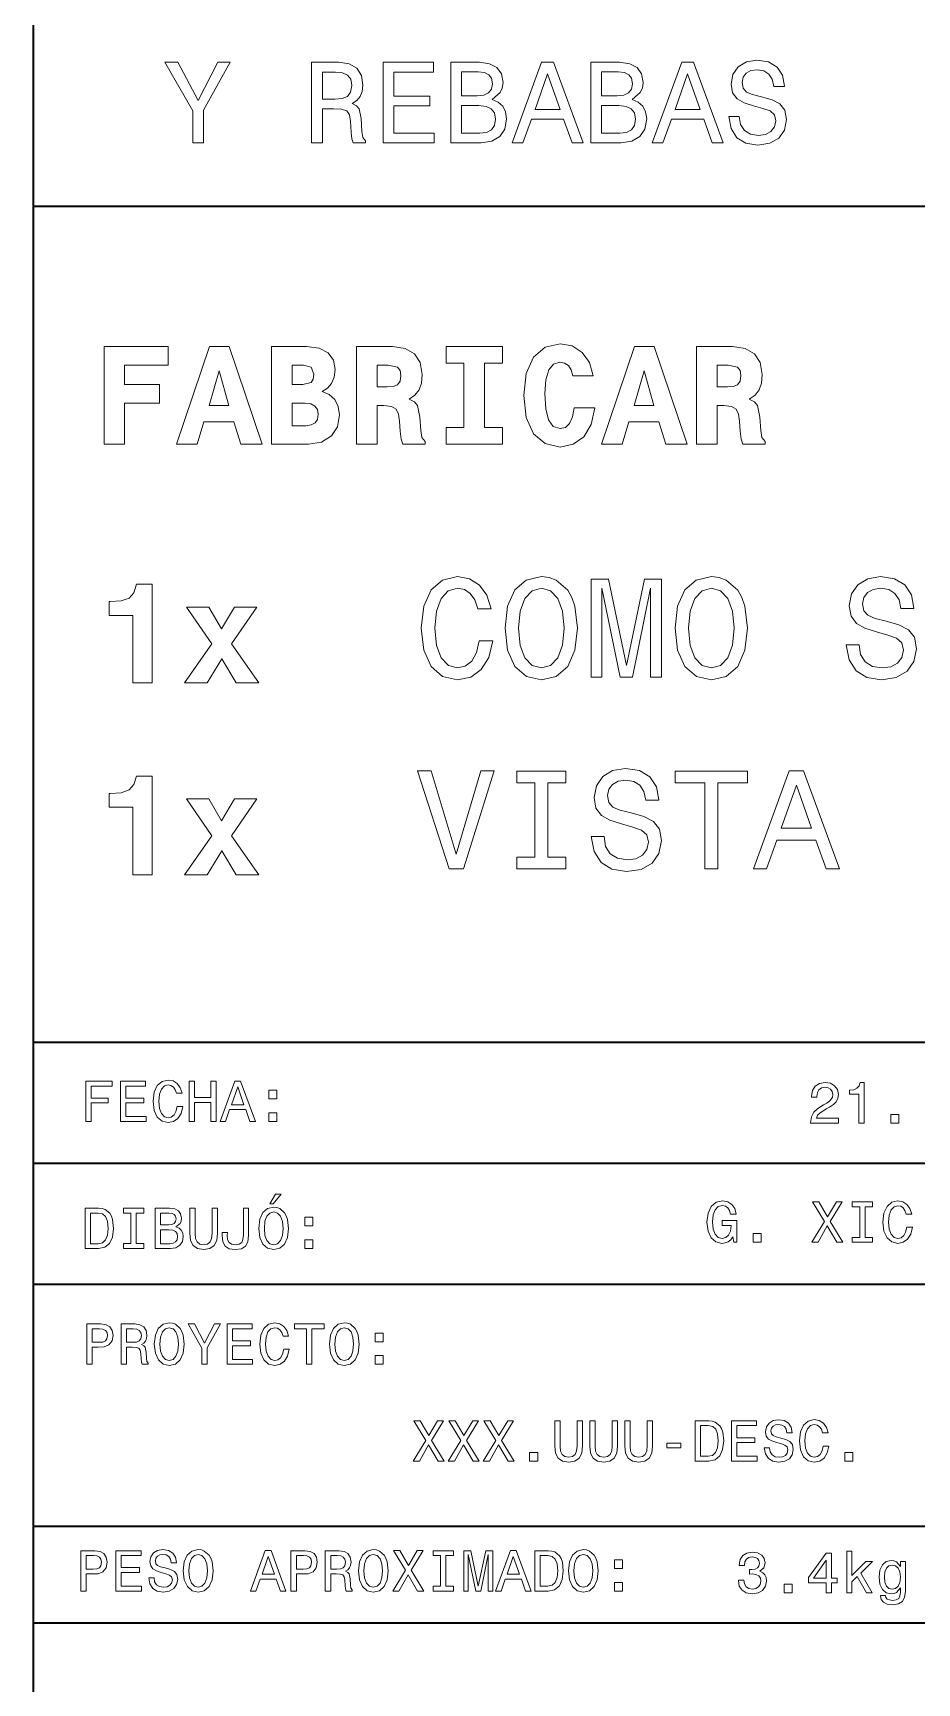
# Model space of a CAD drawing. Extents: x 8 to 588, y 8 to 414.
# Drawn here: x 477.7 to 532.6, y 109.9 to 212.4 of the extents above; entities that cross this region are included whole.
import ezdxf

# ---------------------------------------------------------------- set-up
doc = ezdxf.new("R2010")
doc.units = 0

msp = doc.modelspace()

# ---------------------------------------------------------------- linework, layer by layer
at = {"color": 7, "lineweight": 35}
for p, q in [((477.734131, 413.568542), (477.734131, 7.511779)), ((477.734131, 201.628845), (587.906921, 201.628845)), ((477.734131, 149.734802), (587.906921, 149.734802)), ((477.734131, 142.223022), (587.906921, 142.223022)), ((477.734131, 134.711243), (587.906921, 134.711243)), ((477.734131, 119.687683), (587.906921, 119.687683)), ((477.734131, 113.678261), (587.906921, 113.678261))]:
    msp.add_line(p, q, dxfattribs=at)
at = {"color": 7, "lineweight": 13}
for points in [[(488.308929, 205.55864), (488.308929, 207.586319), (489.954163, 210.573715), (489.203705, 210.573715), (487.969788, 208.199661), (486.721436, 210.573715), (485.920471, 210.573715), (487.637848, 207.543015), (487.637848, 205.55864)], [(495.012543, 205.55864), (495.683624, 205.55864), (495.683624, 207.672913), (496.369141, 207.672913), (496.874237, 207.65126), (497.191742, 207.550232), (497.364929, 207.312103), (497.437073, 206.886368), (497.473175, 206.236938), (497.516449, 205.811203), (497.603058, 205.55864), (498.360718, 205.55864), (498.360718, 205.69574), (498.194763, 205.897781), (498.137024, 206.27301), (498.086517, 207.081207), (497.963837, 207.680115), (497.797882, 207.867737), (497.538116, 208.004837), (497.826752, 208.185242), (498.028809, 208.43779), (498.158691, 208.755295), (498.201965, 209.137741), (498.100952, 209.743881), (497.812317, 210.198486), (497.33606, 210.472687), (496.686646, 210.566498), (495.012543, 210.566498)], [(499.450317, 205.55864), (502.625336, 205.55864), (502.625336, 206.16478), (500.114197, 206.16478), (500.114197, 207.860519), (502.351135, 207.860519), (502.351135, 208.459442), (500.114197, 208.459442), (500.114197, 209.960358), (502.567627, 209.960358), (502.567627, 210.566498), (499.450317, 210.566498)], [(506.21167, 208.264618), (506.716766, 208.683136), (506.846649, 208.964554), (506.889954, 209.310928), (506.796143, 209.852112), (506.514709, 210.241776), (506.06012, 210.479904), (505.42511, 210.566498), (503.642792, 210.566498), (503.642792, 205.55864), (505.526154, 205.55864), (506.197235, 205.659668), (506.695129, 205.955521), (507.005402, 206.424545), (507.113647, 207.059555), (507.048706, 207.485291), (506.875519, 207.838867), (506.594086, 208.098648)], [(507.460022, 205.55864), (508.123871, 205.55864), (508.650635, 207.030685), (510.649445, 207.030685), (511.176208, 205.55864), (511.854492, 205.55864), (510.021667, 210.573715), (509.285645, 210.573715)], [(514.899658, 208.264618), (515.404724, 208.683136), (515.534607, 208.964554), (515.577942, 209.310928), (515.484131, 209.852112), (515.202698, 210.241776), (514.748108, 210.479904), (514.113098, 210.566498), (512.33075, 210.566498), (512.33075, 205.55864), (514.214111, 205.55864), (514.885193, 205.659668), (515.383118, 205.955521), (515.693359, 206.424545), (515.801636, 207.059555), (515.736694, 207.485291), (515.563477, 207.838867), (515.282043, 208.098648)], [(516.14801, 205.55864), (516.811829, 205.55864), (517.338623, 207.030685), (519.337402, 207.030685), (519.864197, 205.55864), (520.54248, 205.55864), (518.709656, 210.573715), (517.973633, 210.573715)], [(521.545471, 207.21109), (520.888855, 207.21109), (521.033142, 206.446198), (521.393982, 205.883362), (521.949585, 205.544205), (522.700073, 205.421539), (523.443298, 205.536987), (523.998901, 205.854492), (524.352478, 206.352386), (524.482361, 207.009033), (524.374146, 207.600754), (524.071045, 207.983185), (523.580383, 208.235748), (522.923767, 208.423355), (522.360901, 208.560471), (521.992859, 208.719208), (521.78363, 208.950119), (521.718689, 209.310928), (521.78363, 209.635635), (521.971252, 209.880981), (522.259888, 210.046951), (522.656738, 210.104675), (523.060852, 210.032516), (523.378357, 209.837677), (523.587585, 209.51297), (523.688599, 209.0728), (524.345276, 209.0728), (524.345276, 209.087234), (524.229797, 209.765518), (523.890686, 210.270645), (523.356689, 210.588135), (522.635132, 210.696381), (521.985657, 210.588135), (521.48053, 210.285065), (521.155823, 209.81604), (521.040405, 209.2099), (521.134216, 208.668701), (521.408386, 208.30069), (521.84137, 208.055344), (522.433044, 207.867737), (523.017578, 207.701767), (523.457703, 207.543015), (523.724731, 207.312103), (523.818542, 206.936874), (523.731934, 206.554443), (523.50824, 206.265793), (523.169067, 206.085403), (522.728882, 206.027679), (522.23822, 206.107056), (521.862976, 206.337967), (521.624878, 206.713181)], [(496.499023, 209.95314), (496.939178, 209.909836), (497.249481, 209.772736), (497.444305, 209.520187), (497.509247, 209.123306), (497.437073, 208.704788), (497.242249, 208.452225), (496.910339, 208.322342), (496.455719, 208.286255), (495.683624, 208.286255), (495.683624, 209.95314)], [(505.288025, 208.488312), (504.306641, 208.488312), (504.306641, 209.967575), (505.345734, 209.967575), (505.735413, 209.924271), (506.009613, 209.794388), (506.175568, 209.570694), (506.233307, 209.23877), (506.168365, 208.90683), (505.995178, 208.675919), (505.69931, 208.531601)], [(508.881531, 207.644043), (509.653656, 209.852112), (510.425751, 207.644043)], [(513.976013, 208.488312), (512.994629, 208.488312), (512.994629, 209.967575), (514.033691, 209.967575), (514.423401, 209.924271), (514.697571, 209.794388), (514.863525, 209.570694), (514.921265, 209.23877), (514.856323, 208.90683), (514.683167, 208.675919), (514.387268, 208.531601)], [(517.569519, 207.644043), (518.341614, 209.852112), (519.113708, 207.644043)], [(505.446777, 206.157562), (504.306641, 206.157562), (504.306641, 207.882172), (505.381836, 207.882172), (505.836426, 207.83165), (506.161133, 207.680115), (506.355957, 207.420349), (506.420929, 207.04512), (506.355957, 206.648239), (506.175568, 206.374039), (505.872498, 206.208069)], [(514.134766, 206.157562), (512.994629, 206.157562), (512.994629, 207.882172), (514.069824, 207.882172), (514.524414, 207.83165), (514.849121, 207.680115), (515.043945, 207.420349), (515.108887, 207.04512), (515.043945, 206.648239), (514.863525, 206.374039), (514.560486, 206.208069)], [(482.148438, 192.928421), (482.148438, 186.849075), (483.409851, 186.849075), (483.409851, 189.398193), (485.582306, 189.398193), (485.582306, 190.563263), (483.401093, 190.563263), (483.401093, 191.772125), (486.116669, 191.772125), (486.116669, 192.928421)], [(488.683289, 192.928421), (486.624725, 186.849075), (487.912415, 186.849075), (488.324127, 188.241898), (490.198761, 188.241898), (490.627991, 186.849075), (491.941956, 186.849075), (489.892151, 192.928421)], [(492.537628, 192.928421), (492.537628, 186.849075), (494.823975, 186.849075), (495.638641, 186.980469), (496.243073, 187.365906), (496.619751, 187.944061), (496.751129, 188.671127), (496.672302, 189.196716), (496.453308, 189.625961), (496.111664, 189.941315), (495.664917, 190.134033), (495.997803, 190.326752), (496.251831, 190.624573), (496.418274, 191.01001), (496.479584, 191.491806), (496.365692, 192.069962), (496.032837, 192.525467), (495.480957, 192.823303), (494.701324, 192.928421)], [(497.802338, 192.928421), (497.802338, 186.849075), (499.081268, 186.849075), (499.081268, 189.258041), (499.50174, 189.258041), (499.974762, 189.196716), (500.263855, 189.02153), (500.403992, 188.723694), (500.465332, 188.294449), (500.509125, 187.672501), (500.561676, 187.173187), (500.666809, 186.849075), (502.059631, 186.849075), (502.059631, 187.015518), (501.858154, 187.269547), (501.788055, 187.716309), (501.726746, 188.530975), (501.586578, 189.249283), (501.39386, 189.485794), (501.061005, 189.652237), (501.428925, 189.897507), (501.682953, 190.230392), (501.82312, 190.650864), (501.875671, 191.176453), (501.753021, 191.921036), (501.402618, 192.472916), (500.824493, 192.805786), (500.027344, 192.928421)], [(504.468597, 191.877243), (504.468597, 187.900253), (503.356079, 187.900253), (503.356079, 186.849075), (506.860046, 186.849075), (506.860046, 187.900253), (505.747528, 187.900253), (505.747528, 191.877243), (506.860046, 191.877243), (506.860046, 192.928421), (503.356079, 192.928421), (503.356079, 191.877243)], [(511.310059, 189.109116), (511.204926, 188.548492), (511.020966, 188.145538), (510.758179, 187.900253), (510.434052, 187.821426), (510.004822, 187.95282), (509.715759, 188.364532), (509.540558, 189.047806), (509.488007, 190.002625), (509.540558, 190.852341), (509.724518, 191.46553), (510.01358, 191.833435), (510.416534, 191.956085), (510.705627, 191.89476), (510.942139, 191.737091), (511.11734, 191.46553), (511.231201, 191.09761), (512.492615, 191.09761), (512.256104, 191.921036), (511.809357, 192.551758), (511.17865, 192.954712), (510.425293, 193.094864), (509.496765, 192.87587), (508.787201, 192.26268), (508.331696, 191.255295), (508.174011, 189.888748), (508.331696, 188.513458), (508.787201, 187.506073), (509.496765, 186.892868), (510.425293, 186.682632), (511.248718, 186.849075), (511.905731, 187.322113), (512.361206, 188.084213), (512.588989, 189.109116)], [(515.050537, 192.928421), (512.991943, 186.849075), (514.279663, 186.849075), (514.691345, 188.241898), (516.565979, 188.241898), (516.995178, 186.849075), (518.309204, 186.849075), (516.259399, 192.928421)], [(518.896118, 192.928421), (518.896118, 186.849075), (520.175049, 186.849075), (520.175049, 189.258041), (520.59552, 189.258041), (521.068542, 189.196716), (521.357605, 189.02153), (521.497803, 188.723694), (521.559082, 188.294449), (521.602905, 187.672501), (521.655457, 187.173187), (521.760559, 186.849075), (523.153381, 186.849075), (523.153381, 187.015518), (522.951904, 187.269547), (522.881836, 187.716309), (522.820496, 188.530975), (522.680359, 189.249283), (522.487671, 189.485794), (522.154785, 189.652237), (522.522705, 189.897507), (522.776733, 190.230392), (522.91687, 190.650864), (522.969421, 191.176453), (522.846802, 191.921036), (522.496399, 192.472916), (521.918274, 192.805786), (521.121094, 192.928421)], [(493.816589, 191.772125), (494.508606, 191.772125), (494.990417, 191.631958), (495.15683, 191.211487), (495.113037, 190.887375), (494.981659, 190.685898), (494.473572, 190.563263), (493.816589, 190.563263)], [(499.081268, 191.772125), (499.755768, 191.772125), (500.35144, 191.640732), (500.500366, 191.439255), (500.552917, 191.123886), (500.500366, 190.76474), (500.342682, 190.545746), (500.079895, 190.440628), (499.711975, 190.414337), (499.081268, 190.414337)], [(520.175049, 191.772125), (520.849548, 191.772125), (521.44519, 191.640732), (521.594116, 191.439255), (521.646729, 191.123886), (521.594116, 190.76474), (521.436462, 190.545746), (521.173645, 190.440628), (520.805725, 190.414337), (520.175049, 190.414337)], [(489.278961, 191.412964), (489.883392, 189.2668), (488.657013, 189.2668)], [(515.646179, 191.412964), (516.25061, 189.2668), (515.024231, 189.2668)], [(493.816589, 189.398193), (494.613739, 189.398193), (494.964111, 189.354401), (495.21817, 189.223007), (495.375854, 189.012756), (495.428406, 188.714935), (495.375854, 188.399567), (495.226929, 188.180573), (494.990417, 188.049179), (494.66629, 188.005371), (493.816589, 188.005371)], [(505.412659, 174.656387), (505.237457, 173.920563), (504.948395, 173.394974), (504.545441, 173.070862), (504.072388, 172.965744), (503.503021, 173.123413), (503.056244, 173.596451), (502.758423, 174.367325), (502.662048, 175.43602), (502.758423, 176.495972), (503.047485, 177.275589), (503.494263, 177.748627), (504.072388, 177.91507), (504.492889, 177.827469), (504.85202, 177.582184), (505.132355, 177.188004), (505.325073, 176.644882), (506.157257, 176.644882), (505.89447, 177.477066), (505.438934, 178.107788), (504.816986, 178.501984), (504.072388, 178.642136), (503.14386, 178.423141), (502.434296, 177.809952), (501.97879, 176.802567), (501.821106, 175.43602), (501.97879, 174.069489), (502.434296, 173.062103), (503.14386, 172.44014), (504.072388, 172.229904), (504.887085, 172.396347), (505.544067, 172.860626), (506.008331, 173.622726), (506.253601, 174.656387)], [(507.015717, 175.43602), (507.173401, 174.069489), (507.628906, 173.062103), (508.33847, 172.44014), (509.266998, 172.229904), (510.186798, 172.44014), (510.90509, 173.062103), (511.351868, 174.069489), (511.51828, 175.43602), (511.351868, 176.793808), (511.159149, 177.345673), (510.90509, 177.801193), (510.186798, 178.423141), (509.74881, 178.580811), (509.266998, 178.642136), (508.329712, 178.423141), (507.620148, 177.809952), (507.173401, 176.802567)], [(512.350464, 172.396347), (513.024963, 172.396347), (513.024963, 177.91507), (514.163757, 172.396347), (514.917114, 172.396347), (516.047119, 177.91507), (516.047119, 172.396347), (516.730408, 172.396347), (516.730408, 178.475693), (515.661743, 178.475693), (514.540466, 173.114655), (513.427917, 178.475693), (512.350464, 178.475693)], [(517.562622, 175.43602), (517.720276, 174.069489), (518.175781, 173.062103), (518.885376, 172.44014), (519.813904, 172.229904), (520.733704, 172.44014), (521.451965, 173.062103), (521.898743, 174.069489), (522.065186, 175.43602), (521.898743, 176.793808), (521.706055, 177.345673), (521.451965, 177.801193), (520.733704, 178.423141), (520.295715, 178.580811), (519.813904, 178.642136), (518.876587, 178.423141), (518.167053, 177.809952), (517.720276, 176.802567)], [(528.976746, 174.402359), (528.179565, 174.402359), (528.354797, 173.473816), (528.792786, 172.790543), (529.467285, 172.37883), (530.378296, 172.229904), (531.280579, 172.370071), (531.955078, 172.755508), (532.384338, 173.35994), (532.541992, 174.157074), (532.410583, 174.875397), (532.042664, 175.339661), (531.447021, 175.646255), (530.649841, 175.874023), (529.966614, 176.040451), (529.519836, 176.23317), (529.265808, 176.513489), (529.186951, 176.951477), (529.265808, 177.345673), (529.49353, 177.643509), (529.843933, 177.844986), (530.325745, 177.91507), (530.816284, 177.827469), (531.201721, 177.590958), (531.45575, 177.196762), (531.57843, 176.662399), (532.375549, 176.662399), (532.375549, 176.679932), (532.235413, 177.503357), (531.823669, 178.116547), (531.175476, 178.501984), (530.299438, 178.633377), (529.511047, 178.501984), (528.897888, 178.134064), (528.503662, 177.564667), (528.363525, 176.828842), (528.477417, 176.171844), (528.810303, 175.725098), (529.335876, 175.427261), (530.054199, 175.199509), (530.763733, 174.998032), (531.298096, 174.805313), (531.622192, 174.524994), (531.736084, 174.069489), (531.630981, 173.605209), (531.359436, 173.254822), (530.947693, 173.035812), (530.41333, 172.965744), (529.817688, 173.062103), (529.362183, 173.342407), (529.073059, 173.797928)], [(483.918182, 176.223892), (483.918182, 172.036667), (485.127045, 172.036667), (485.127045, 178.159821), (484.145935, 178.159821), (483.997009, 177.634232), (483.69043, 177.301346), (483.19986, 177.12616), (482.516602, 177.082352), (482.455292, 177.082352), (482.455292, 176.223892)], [(507.856659, 175.43602), (507.953033, 176.495972), (508.242096, 177.275589), (508.688843, 177.748627), (509.266998, 177.91507), (509.836395, 177.748627), (510.283142, 177.26683), (510.572235, 176.487213), (510.677338, 175.43602), (510.572235, 174.376083), (510.283142, 173.596451), (509.836395, 173.123413), (509.266998, 172.965744), (508.688843, 173.123413), (508.242096, 173.596451), (507.953033, 174.367325)], [(518.403564, 175.43602), (518.499939, 176.495972), (518.789001, 177.275589), (519.235718, 177.748627), (519.813904, 177.91507), (520.383301, 177.748627), (520.830017, 177.26683), (521.119141, 176.487213), (521.224243, 175.43602), (521.119141, 174.376083), (520.830017, 173.596451), (520.383301, 173.123413), (519.813904, 172.965744), (519.235718, 173.123413), (518.789001, 173.596451), (518.499939, 174.367325)], [(488.8237, 174.46315), (487.133057, 172.036667), (488.534637, 172.036667), (489.43689, 173.525848), (490.330414, 172.036667), (491.731995, 172.036667), (490.050079, 174.46315), (491.618103, 176.740723), (490.225281, 176.740723), (489.428131, 175.391693), (488.630981, 176.740723), (487.246918, 176.740723)], [(483.918182, 164.313126), (483.918182, 160.1259), (485.127045, 160.1259), (485.127045, 166.249054), (484.145935, 166.249054), (483.997009, 165.723465), (483.69043, 165.390579), (483.19986, 165.215393), (482.516602, 165.171585), (482.455292, 165.171585), (482.455292, 164.313126)], [(505.517792, 166.5737), (503.993561, 161.396622), (502.425537, 166.5737), (501.593353, 166.5737), (503.555573, 160.485596), (504.431549, 160.485596), (506.349976, 166.5737)], [(508.864044, 161.22142), (507.742798, 161.22142), (507.742798, 160.485596), (510.791229, 160.485596), (510.791229, 161.22142), (509.669952, 161.22142), (509.669952, 165.829117), (510.791229, 165.829117), (510.791229, 166.564941), (507.742798, 166.564941), (507.742798, 165.829117), (508.864044, 165.829117)], [(513.156372, 162.491608), (512.359253, 162.491608), (512.534424, 161.563065), (512.972412, 160.879791), (513.646973, 160.468079), (514.557983, 160.319153), (515.460266, 160.45932), (516.134766, 160.844757), (516.563965, 161.449188), (516.72168, 162.246323), (516.590271, 162.964645), (516.222351, 163.428909), (515.626648, 163.735504), (514.829529, 163.963272), (514.14624, 164.1297), (513.699524, 164.322418), (513.445496, 164.602737), (513.366638, 165.040726), (513.445496, 165.434921), (513.673218, 165.732758), (514.023621, 165.934235), (514.505432, 166.004318), (514.995972, 165.916718), (515.381409, 165.680206), (515.635437, 165.286011), (515.758057, 164.751648), (516.555237, 164.751648), (516.555237, 164.76918), (516.415039, 165.592606), (516.003357, 166.205795), (515.355103, 166.591232), (514.479126, 166.722626), (513.690735, 166.591232), (513.077576, 166.223312), (512.68335, 165.653915), (512.543213, 164.918091), (512.657104, 164.261108), (512.989929, 163.814346), (513.515564, 163.51651), (514.233826, 163.288757), (514.94342, 163.08728), (515.477783, 162.894562), (515.80188, 162.614243), (515.915771, 162.158737), (515.810608, 161.694458), (515.539062, 161.34407), (515.12738, 161.125061), (514.593018, 161.054993), (513.997314, 161.151352), (513.541809, 161.431656), (513.252747, 161.887177)], [(519.41095, 160.485596), (520.216858, 160.485596), (520.216858, 165.829117), (522.056396, 165.829117), (522.056396, 166.564941), (517.562622, 166.564941), (517.562622, 165.829117), (519.41095, 165.829117)], [(522.424316, 160.485596), (523.230225, 160.485596), (523.86969, 162.272614), (526.296204, 162.272614), (526.935669, 160.485596), (527.759094, 160.485596), (525.534119, 166.5737), (524.640564, 166.5737)], [(524.150024, 163.017197), (525.087341, 165.697723), (526.024658, 163.017197)], [(488.8237, 162.552383), (487.133057, 160.1259), (488.534637, 160.1259), (489.43689, 161.615082), (490.330414, 160.1259), (491.731995, 160.1259), (490.050079, 162.552383), (491.618103, 164.829956), (490.225281, 164.829956), (489.428131, 163.480927), (488.630981, 164.829956), (487.246918, 164.829956)], [(481.003113, 144.808273), (481.338654, 144.808273), (481.338654, 145.959213), (482.392181, 145.959213), (482.392181, 146.258667), (481.338654, 146.258667), (481.338654, 147.009125), (482.633911, 147.009125), (482.633911, 147.312195), (481.003113, 147.312195)], [(483.157043, 144.808273), (484.744568, 144.808273), (484.744568, 145.111343), (483.488983, 145.111343), (483.488983, 145.959213), (484.607452, 145.959213), (484.607452, 146.258667), (483.488983, 146.258667), (483.488983, 147.009125), (484.715698, 147.009125), (484.715698, 147.312195), (483.157043, 147.312195)], [(486.671204, 145.73912), (486.59906, 145.436066), (486.47998, 145.219574), (486.314026, 145.08609), (486.119202, 145.042786), (485.884674, 145.107727), (485.700684, 145.302567), (485.578003, 145.620071), (485.5383, 146.060242), (485.578003, 146.496796), (485.697052, 146.817902), (485.881073, 147.012741), (486.119202, 147.081284), (486.292389, 147.045212), (486.440308, 146.944183), (486.555756, 146.78183), (486.635132, 146.558136), (486.977905, 146.558136), (486.869659, 146.900894), (486.682037, 147.16066), (486.425873, 147.323029), (486.119202, 147.380753), (485.736755, 147.290558), (485.444519, 147.037994), (485.256897, 146.623077), (485.191956, 146.060242), (485.256897, 145.497391), (485.444519, 145.082474), (485.736755, 144.826309), (486.119202, 144.739716), (486.454742, 144.808273), (486.725342, 144.999496), (486.916565, 145.313385), (487.017578, 145.73912)], [(487.421661, 144.808273), (487.757202, 144.808273), (487.757202, 145.984467), (488.760223, 145.984467), (488.760223, 144.808273), (489.092163, 144.808273), (489.092163, 147.312195), (488.760223, 147.312195), (488.760223, 146.291153), (487.757202, 146.291153), (487.757202, 147.312195), (487.421661, 147.312195)], [(489.333893, 144.808273), (489.665833, 144.808273), (489.929199, 145.544296), (490.928619, 145.544296), (491.191986, 144.808273), (491.531128, 144.808273), (490.614716, 147.315811), (490.246704, 147.315811)], [(490.044647, 145.850967), (490.430725, 146.955017), (490.816772, 145.850967)], [(492.35376, 146.20816), (492.851654, 146.20816), (492.851654, 146.745743), (492.35376, 146.745743)], [(525.970886, 144.713226), (527.691895, 144.713226), (527.691895, 145.023514), (526.331726, 145.023514), (526.407471, 145.193085), (526.537354, 145.333801), (526.937866, 145.589966), (527.150696, 145.698196), (527.388855, 145.853348), (527.558411, 146.033737), (527.655823, 146.246613), (527.691895, 146.488342), (527.630554, 146.791412), (527.460999, 147.029541), (527.201233, 147.181076), (526.865662, 147.235199), (526.519348, 147.173859), (526.25592, 147.004288), (526.086365, 146.733688), (526.028625, 146.376495), (526.028625, 146.325989), (526.356995, 146.325989), (526.356995, 146.354843), (526.389465, 146.600189), (526.486877, 146.780594), (526.641968, 146.896042), (526.847656, 146.93573), (527.056885, 146.899658), (527.212036, 146.809448), (527.313049, 146.668747), (527.349182, 146.491959), (527.323914, 146.325989), (527.255371, 146.185272), (527.139893, 146.062607), (526.98114, 145.954361), (526.76825, 145.838913), (526.414673, 145.615219), (526.165771, 145.37709), (526.017822, 145.088455), (525.970886, 144.724045)], [(528.958313, 144.713226), (529.286621, 144.713226), (529.286621, 147.235199), (529.04126, 147.235199), (528.976318, 147.015106), (528.846436, 146.867188), (528.64801, 146.780594), (528.37384, 146.751724), (528.37384, 146.49556), (528.958313, 146.49556)], [(492.35376, 144.808273), (492.851654, 144.808273), (492.851654, 145.345856), (492.35376, 145.345856)], [(530.946289, 144.713226), (531.444214, 144.713226), (531.444214, 145.250809), (530.946289, 145.250809)], [(481.801178, 139.425613), (480.967743, 139.425613), (480.967743, 136.921692), (481.801178, 136.921692), (482.194427, 137.001068), (482.486694, 137.242798), (482.667084, 137.636063), (482.732025, 138.17366), (482.674286, 138.722061), (482.602142, 138.938538), (482.501129, 139.111725), (482.208862, 139.346237), (482.017639, 139.403976)], [(483.810791, 137.224762), (483.348999, 137.224762), (483.348999, 136.921692), (484.604553, 136.921692), (484.604553, 137.224762), (484.142731, 137.224762), (484.142731, 139.122543), (484.604553, 139.122543), (484.604553, 139.425613), (483.348999, 139.425613), (483.348999, 139.122543), (483.810791, 139.122543)], [(486.599762, 138.274673), (486.852325, 138.483932), (486.917267, 138.624649), (486.938904, 138.797836), (486.891998, 139.068436), (486.751282, 139.26326), (486.523987, 139.382324), (486.206482, 139.425613), (485.315338, 139.425613), (485.315338, 136.921692), (486.257019, 136.921692), (486.592529, 136.972198), (486.841492, 137.120132), (486.996643, 137.354645), (487.050751, 137.67215), (487.01828, 137.885025), (486.931702, 138.061813), (486.790985, 138.191696)], [(487.458466, 137.874191), (487.508972, 137.423203), (487.667725, 137.102097), (487.934692, 136.918091), (488.32077, 136.853134), (488.703217, 136.918091), (488.970184, 137.102097), (489.128937, 137.419586), (489.183075, 137.874191), (489.183075, 139.425613), (488.847534, 139.425613), (488.847534, 137.856155), (488.815063, 137.549484), (488.717621, 137.329391), (488.551666, 137.199509), (488.32077, 137.156204), (488.082642, 137.199509), (487.916656, 137.329391), (487.819244, 137.545868), (487.790375, 137.856155), (487.790375, 139.425613), (487.458466, 139.425613)], [(490.781403, 137.751526), (490.756134, 137.484528), (490.680359, 137.300522), (490.525238, 137.188675), (490.287109, 137.156204), (490.052582, 137.188675), (489.89743, 137.29332), (489.807251, 137.477325), (489.781982, 137.744308), (489.789185, 137.924713), (489.464478, 137.924713), (489.457275, 137.740692), (489.500549, 137.34021), (489.648499, 137.062408), (489.904663, 136.907257), (490.283478, 136.853134), (490.658722, 136.907257), (490.914886, 137.062408), (491.062805, 137.336609), (491.109711, 137.737091), (491.109711, 139.425613), (490.781403, 139.425613)], [(491.737488, 138.17366), (491.802429, 137.610809), (491.990051, 137.195892), (492.282288, 136.939728), (492.664734, 136.853134), (493.043579, 136.939728), (493.339447, 137.195892), (493.523438, 137.610809), (493.59198, 138.17366), (493.523438, 138.732895), (493.444061, 138.96019), (493.339447, 139.147812), (493.043579, 139.403976), (492.86319, 139.468918), (492.664734, 139.494171), (492.278687, 139.403976), (491.98645, 139.151413), (491.802429, 138.736496)], [(492.415802, 139.688995), (492.628662, 139.688995), (493.130188, 140.302353), (492.776581, 140.302353)], [(521.153076, 137.644791), (521.214417, 137.30925), (521.394775, 137.30925), (521.394775, 138.662231), (520.481995, 138.662231), (520.481995, 138.35556), (521.0448, 138.35556), (521.0448, 138.333908), (521.001526, 138.001984), (520.886047, 137.756638), (520.70929, 137.601501), (520.489197, 137.55098), (520.243835, 137.615921), (520.052612, 137.81076), (519.929932, 138.131866), (519.886658, 138.572037), (519.926331, 139.008606), (520.049011, 139.329712), (520.243835, 139.524536), (520.507202, 139.593094), (520.687622, 139.557007), (520.835571, 139.455994), (520.943787, 139.286407), (521.005127, 139.059113), (521.362305, 139.059113), (521.268494, 139.405472), (521.091736, 139.665253), (520.842773, 139.824005), (520.52887, 139.881729), (520.117554, 139.791534), (519.807312, 139.528152), (519.608826, 139.113235), (519.540283, 138.561218), (519.608826, 138.005585), (519.807312, 137.590668), (520.099548, 137.327286), (520.467529, 137.240692), (520.673218, 137.269562), (520.857178, 137.341721), (521.01593, 137.468002)], [(526.052673, 137.30925), (526.431519, 137.30925), (527.005188, 138.32309), (527.589661, 137.30925), (527.972107, 137.30925), (527.189148, 138.59729), (527.932434, 139.816788), (527.567993, 139.816788), (527.015991, 138.889542), (526.474792, 139.816788), (526.095947, 139.816788), (526.835571, 138.593689)], [(529.014832, 137.61232), (528.552979, 137.61232), (528.552979, 137.30925), (529.808533, 137.30925), (529.808533, 137.61232), (529.346741, 137.61232), (529.346741, 139.510101), (529.808533, 139.510101), (529.808533, 139.813171), (528.552979, 139.813171), (528.552979, 139.510101), (529.014832, 139.510101)], [(531.937256, 138.240097), (531.865112, 137.937042), (531.746033, 137.720551), (531.580078, 137.587067), (531.385254, 137.543762), (531.150696, 137.608704), (530.966736, 137.803543), (530.844055, 138.121048), (530.804382, 138.561218), (530.844055, 138.997772), (530.963135, 139.318878), (531.147095, 139.513718), (531.385254, 139.58226), (531.558411, 139.546188), (531.70636, 139.44516), (531.821777, 139.282806), (531.901184, 139.059113), (532.243958, 139.059113), (532.135681, 139.401871), (531.948059, 139.661636), (531.691895, 139.824005), (531.385254, 139.881729), (531.002808, 139.791534), (530.710571, 139.538971), (530.522949, 139.124054), (530.458008, 138.561218), (530.522949, 137.998367), (530.710571, 137.58345), (531.002808, 137.327286), (531.385254, 137.240692), (531.720764, 137.30925), (531.991394, 137.500473), (532.182617, 137.814362), (532.28363, 138.240097)], [(481.775909, 139.12616), (482.05011, 139.072037), (482.237732, 138.906067), (482.349579, 138.610214), (482.385651, 138.17366), (482.345978, 137.751526), (482.234131, 137.455673), (482.042908, 137.278885), (481.775909, 137.221146), (481.303284, 137.221146), (481.303284, 139.12616)], [(486.137939, 138.38652), (485.647247, 138.38652), (485.647247, 139.12616), (486.166809, 139.12616), (486.361633, 139.104507), (486.498749, 139.039566), (486.581726, 138.927719), (486.610596, 138.761749), (486.578125, 138.595779), (486.491516, 138.480331), (486.343597, 138.408173)], [(492.083862, 138.17366), (492.123566, 138.610214), (492.242615, 138.93132), (492.426636, 139.12616), (492.664734, 139.194702), (492.899261, 139.12616), (493.083282, 138.927719), (493.202332, 138.606613), (493.245636, 138.17366), (493.202332, 137.737091), (493.083282, 137.415985), (492.899261, 137.221146), (492.664734, 137.156204), (492.426636, 137.221146), (492.242615, 137.415985), (492.123566, 137.73349)], [(494.587799, 138.321579), (495.085693, 138.321579), (495.085693, 138.859161), (494.587799, 138.859161)], [(486.217316, 137.221146), (485.647247, 137.221146), (485.647247, 138.08345), (486.184845, 138.08345), (486.41214, 138.058197), (486.574493, 137.982437), (486.671906, 137.852539), (486.704407, 137.664932), (486.671906, 137.466492), (486.581726, 137.329391), (486.430176, 137.246414)], [(494.587799, 136.921692), (495.085693, 136.921692), (495.085693, 137.459274), (494.587799, 137.459274)], [(522.415833, 137.30925), (522.913757, 137.30925), (522.913757, 137.846832), (522.415833, 137.846832)], [(481.078583, 129.734436), (481.410522, 129.734436), (481.410522, 130.791565), (481.778534, 130.791565), (482.150146, 130.809616), (482.446014, 130.935883), (482.637238, 131.181229), (482.702179, 131.516769), (482.651672, 131.827057), (482.507355, 132.054352), (482.269226, 132.191452), (481.944489, 132.238358), (481.078583, 132.238358)], [(483.207306, 129.734436), (483.542816, 129.734436), (483.542816, 130.791565), (483.88559, 130.791565), (484.138153, 130.780746), (484.296906, 130.73024), (484.383484, 130.611176), (484.419556, 130.3983), (484.437592, 130.073578), (484.459259, 129.860718), (484.502563, 129.734436), (484.881378, 129.734436), (484.881378, 129.802994), (484.798401, 129.904007), (484.769531, 130.091629), (484.744293, 130.495712), (484.682953, 130.795181), (484.599976, 130.888977), (484.470093, 130.957535), (484.61441, 131.047729), (484.715424, 131.174011), (484.780365, 131.332764), (484.802002, 131.523987), (484.751495, 131.827057), (484.607178, 132.054352), (484.369049, 132.191452), (484.044342, 132.238358), (483.207306, 132.238358)], [(485.256622, 130.986404), (485.321564, 130.423553), (485.509186, 130.008636), (485.801422, 129.752472), (486.183868, 129.665878), (486.562683, 129.752472), (486.858551, 130.008636), (487.042542, 130.423553), (487.111115, 130.986404), (487.042542, 131.545639), (486.963196, 131.772934), (486.858551, 131.960556), (486.562683, 132.216721), (486.382294, 132.281662), (486.183868, 132.306915), (485.797821, 132.216721), (485.505554, 131.964157), (485.321564, 131.54924)], [(488.543457, 129.734436), (488.543457, 130.748276), (489.366089, 132.241974), (488.990845, 132.241974), (488.373901, 131.054947), (487.749725, 132.241974), (487.349243, 132.241974), (488.207916, 130.726624), (488.207916, 129.734436)], [(489.770172, 129.734436), (491.357666, 129.734436), (491.357666, 130.037506), (490.102112, 130.037506), (490.102112, 130.885376), (491.220581, 130.885376), (491.220581, 131.18483), (490.102112, 131.18483), (490.102112, 131.935287), (491.328827, 131.935287), (491.328827, 132.238358), (489.770172, 132.238358)], [(493.284332, 130.665283), (493.212158, 130.362228), (493.093109, 130.145737), (492.927155, 130.012253), (492.7323, 129.968948), (492.497803, 130.03389), (492.313782, 130.228729), (492.191132, 130.546234), (492.151428, 130.986404), (492.191132, 131.422958), (492.310181, 131.744064), (492.494202, 131.938904), (492.7323, 132.007446), (492.905487, 131.971375), (493.053436, 131.870346), (493.168884, 131.707993), (493.24826, 131.484299), (493.591003, 131.484299), (493.482758, 131.827057), (493.295166, 132.086823), (493.039001, 132.249191), (492.7323, 132.306915), (492.349854, 132.216721), (492.057617, 131.964157), (491.869995, 131.54924), (491.805054, 130.986404), (491.869995, 130.423553), (492.057617, 130.008636), (492.349854, 129.752472), (492.7323, 129.665878), (493.067841, 129.734436), (493.33844, 129.925659), (493.529663, 130.239548), (493.630707, 130.665283)], [(494.705872, 129.734436), (495.037811, 129.734436), (495.037811, 131.935287), (495.795471, 131.935287), (495.795471, 132.238358), (493.94458, 132.238358), (493.94458, 131.935287), (494.705872, 131.935287)], [(496.116577, 130.986404), (496.181519, 130.423553), (496.369141, 130.008636), (496.661377, 129.752472), (497.043823, 129.665878), (497.422668, 129.752472), (497.718506, 130.008636), (497.902527, 130.423553), (497.971069, 130.986404), (497.902527, 131.545639), (497.823151, 131.772934), (497.718506, 131.960556), (497.422668, 132.216721), (497.242279, 132.281662), (497.043823, 132.306915), (496.657776, 132.216721), (496.36554, 131.964157), (496.181519, 131.54924)], [(481.854309, 131.931686), (482.07077, 131.910034), (482.229523, 131.841492), (482.323334, 131.71521), (482.355804, 131.516769), (482.319733, 131.30751), (482.222321, 131.181229), (482.056335, 131.116287), (481.829041, 131.098251), (481.410522, 131.098251), (481.410522, 131.931686)], [(483.950531, 131.931686), (484.170624, 131.910034), (484.325745, 131.841492), (484.423187, 131.71521), (484.455658, 131.516769), (484.419556, 131.30751), (484.322144, 131.181229), (484.156189, 131.116287), (483.928894, 131.098251), (483.542816, 131.098251), (483.542816, 131.931686)], [(485.602966, 130.986404), (485.64267, 131.422958), (485.761719, 131.744064), (485.94574, 131.938904), (486.183868, 132.007446), (486.418365, 131.938904), (486.602386, 131.740463), (486.721436, 131.419357), (486.76474, 130.986404), (486.721436, 130.549835), (486.602386, 130.228729), (486.418365, 130.03389), (486.183868, 129.968948), (485.94574, 130.03389), (485.761719, 130.228729), (485.64267, 130.546234)], [(496.462952, 130.986404), (496.502625, 131.422958), (496.621704, 131.744064), (496.805695, 131.938904), (497.043823, 132.007446), (497.278351, 131.938904), (497.462341, 131.740463), (497.581421, 131.419357), (497.624695, 130.986404), (497.581421, 130.549835), (497.462341, 130.228729), (497.278351, 130.03389), (497.043823, 129.968948), (496.805695, 130.03389), (496.621704, 130.228729), (496.502625, 130.546234)], [(498.966888, 131.134323), (499.464783, 131.134323), (499.464783, 131.671906), (498.966888, 131.671906)], [(498.966888, 129.734436), (499.464783, 129.734436), (499.464783, 130.272018), (498.966888, 130.272018)], [(501.319977, 123.724998), (501.698822, 123.724998), (502.272491, 124.738838), (502.856964, 123.724998), (503.23941, 123.724998), (502.456482, 125.013039), (503.199738, 126.232536), (502.835327, 126.232536), (502.283295, 125.305283), (501.742126, 126.232536), (501.363281, 126.232536), (502.102905, 125.00943)], [(503.491974, 123.724998), (503.870819, 123.724998), (504.444489, 124.738838), (505.028961, 123.724998), (505.411407, 123.724998), (504.628479, 125.013039), (505.371735, 126.232536), (505.007324, 126.232536), (504.455292, 125.305283), (503.914093, 126.232536), (503.535278, 126.232536), (504.274902, 125.00943)], [(505.663971, 123.724998), (506.042816, 123.724998), (506.616486, 124.738838), (507.200958, 123.724998), (507.583405, 123.724998), (506.800476, 125.013039), (507.543732, 126.232536), (507.179321, 126.232536), (506.627289, 125.305283), (506.08609, 126.232536), (505.707275, 126.232536), (506.446899, 125.00943)], [(510.101776, 124.677498), (510.152283, 124.226509), (510.311035, 123.905396), (510.578003, 123.72139), (510.964081, 123.656448), (511.346497, 123.72139), (511.613495, 123.905396), (511.772247, 124.2229), (511.826355, 124.677498), (511.826355, 126.228928), (511.490814, 126.228928), (511.490814, 124.659462), (511.458344, 124.352783), (511.360931, 124.132698), (511.194977, 124.002815), (510.964081, 123.959518), (510.725952, 124.002815), (510.559967, 124.132698), (510.462555, 124.349174), (510.433685, 124.659462), (510.433685, 126.228928), (510.101776, 126.228928)], [(512.273743, 124.677498), (512.32428, 124.226509), (512.483032, 123.905396), (512.75, 123.72139), (513.136047, 123.656448), (513.518494, 123.72139), (513.785522, 123.905396), (513.944214, 124.2229), (513.998352, 124.677498), (513.998352, 126.228928), (513.662842, 126.228928), (513.662842, 124.659462), (513.630371, 124.352783), (513.532959, 124.132698), (513.366943, 124.002815), (513.136047, 123.959518), (512.897949, 124.002815), (512.731995, 124.132698), (512.634583, 124.349174), (512.605713, 124.659462), (512.605713, 126.228928), (512.273743, 126.228928)], [(514.44574, 124.677498), (514.496277, 124.226509), (514.655029, 123.905396), (514.921997, 123.72139), (515.308044, 123.656448), (515.690491, 123.72139), (515.957458, 123.905396), (516.116211, 124.2229), (516.170349, 124.677498), (516.170349, 126.228928), (515.834839, 126.228928), (515.834839, 124.659462), (515.802368, 124.352783), (515.704956, 124.132698), (515.53894, 124.002815), (515.308044, 123.959518), (515.069946, 124.002815), (514.903992, 124.132698), (514.806519, 124.349174), (514.77771, 124.659462), (514.77771, 126.228928), (514.44574, 126.228928)], [(519.648438, 126.228928), (518.815002, 126.228928), (518.815002, 123.724998), (519.648438, 123.724998), (520.041687, 123.804375), (520.333923, 124.046104), (520.514343, 124.439377), (520.579285, 124.976959), (520.521545, 125.525375), (520.449402, 125.741852), (520.348389, 125.915031), (520.056152, 126.149551), (519.864929, 126.207275)], [(521.066345, 123.724998), (522.65387, 123.724998), (522.65387, 124.028069), (521.398315, 124.028069), (521.398315, 124.875938), (522.516785, 124.875938), (522.516785, 125.1754), (521.398315, 125.1754), (521.398315, 125.925858), (522.625, 125.925858), (522.625, 126.228928), (521.066345, 126.228928)], [(523.425964, 124.551224), (523.097656, 124.551224), (523.1698, 124.168777), (523.35022, 123.88736), (523.627991, 123.717781), (524.003235, 123.656448), (524.374878, 123.714172), (524.65271, 123.872925), (524.829468, 124.121872), (524.894409, 124.450195), (524.840271, 124.746056), (524.688782, 124.937271), (524.44342, 125.063553), (524.115112, 125.157356), (523.833679, 125.225914), (523.649658, 125.305283), (523.545044, 125.420738), (523.512573, 125.601143), (523.545044, 125.763496), (523.638855, 125.886169), (523.783142, 125.969154), (523.981628, 125.998016), (524.183655, 125.961937), (524.342407, 125.864517), (524.447021, 125.702164), (524.497559, 125.482079), (524.825867, 125.482079), (524.825867, 125.489296), (524.768127, 125.828438), (524.598572, 126.081001), (524.331543, 126.239746), (523.970764, 126.293869), (523.646057, 126.239746), (523.393494, 126.088211), (523.23114, 125.853699), (523.173401, 125.550629), (523.220337, 125.280029), (523.357422, 125.096024), (523.573914, 124.973351), (523.869751, 124.879547), (524.161987, 124.796562), (524.38208, 124.717186), (524.515564, 124.60173), (524.5625, 124.414116), (524.519165, 124.2229), (524.407349, 124.078575), (524.237793, 123.98838), (524.0177, 123.959518), (523.772339, 123.999207), (523.584717, 124.114662), (523.465637, 124.302269)], [(526.752502, 124.655853), (526.680359, 124.352783), (526.561279, 124.136307), (526.395325, 124.002815), (526.2005, 123.959518), (525.966003, 124.02446), (525.781982, 124.219292), (525.659302, 124.536789), (525.619629, 124.976959), (525.659302, 125.413528), (525.778381, 125.734634), (525.962402, 125.929466), (526.2005, 125.998016), (526.373657, 125.961937), (526.521606, 125.860916), (526.637085, 125.698555), (526.716431, 125.474861), (527.059204, 125.474861), (526.950928, 125.817619), (526.763367, 126.077393), (526.507202, 126.239746), (526.2005, 126.297478), (525.818054, 126.207275), (525.525818, 125.95472), (525.338196, 125.539803), (525.273254, 124.976959), (525.338196, 124.414116), (525.525818, 123.999207), (525.818054, 123.743042), (526.2005, 123.656448), (526.536011, 123.724998), (526.806641, 123.916222), (526.997864, 124.23011), (527.098877, 124.655853)], [(519.623169, 125.929466), (519.8974, 125.875343), (520.085022, 125.709381), (520.196838, 125.413528), (520.23291, 124.976959), (520.193237, 124.554832), (520.08136, 124.25898), (519.890137, 124.082184), (519.623169, 124.02446), (519.150513, 124.02446), (519.150513, 125.929466)], [(508.543121, 123.724998), (509.041016, 123.724998), (509.041016, 124.262589), (508.543121, 124.262589)], [(517.043457, 124.551224), (517.916626, 124.551224), (517.916626, 124.83625), (517.043457, 124.83625)], [(528.091064, 123.724998), (528.588989, 123.724998), (528.588989, 124.262589), (528.091064, 124.262589)], [(480.704651, 115.658714), (481.036591, 115.658714), (481.036591, 116.715851), (481.404602, 116.715851), (481.776215, 116.733887), (482.072083, 116.860168), (482.263306, 117.105507), (482.328247, 117.441048), (482.27774, 117.751335), (482.133423, 117.978638), (481.895294, 118.115738), (481.570557, 118.162643), (480.704651, 118.162643)], [(481.480377, 117.855965), (481.696838, 117.834312), (481.855591, 117.765762), (481.949402, 117.639488), (481.981873, 117.441048), (481.945801, 117.231789), (481.848389, 117.105507), (481.682404, 117.040565), (481.455109, 117.022522), (481.036591, 117.022522), (481.036591, 117.855965)], [(482.880249, 115.658714), (484.467773, 115.658714), (484.467773, 115.961784), (483.212189, 115.961784), (483.212189, 116.809654), (484.330658, 116.809654), (484.330658, 117.109116), (483.212189, 117.109116), (483.212189, 117.859573), (484.438904, 117.859573), (484.438904, 118.162643), (482.880249, 118.162643)], [(485.239868, 116.48494), (484.91156, 116.48494), (484.983704, 116.102493), (485.164093, 115.821075), (485.441925, 115.651497), (485.817139, 115.590164), (486.188751, 115.647888), (486.466583, 115.806641), (486.643372, 116.055588), (486.708313, 116.383911), (486.654205, 116.679771), (486.502655, 116.870987), (486.257324, 116.997269), (485.928986, 117.091072), (485.647583, 117.15963), (485.463562, 117.238998), (485.358948, 117.354454), (485.326447, 117.534859), (485.358948, 117.697212), (485.452728, 117.819885), (485.597046, 117.90287), (485.795502, 117.931732), (485.997528, 117.895653), (486.156281, 117.798233), (486.260925, 117.63588), (486.311432, 117.415794), (486.639771, 117.415794), (486.639771, 117.423012), (486.582031, 117.762154), (486.412445, 118.014717), (486.145477, 118.173462), (485.784668, 118.227585), (485.459961, 118.173462), (485.207397, 118.021927), (485.045044, 117.787415), (484.987305, 117.484344), (485.03421, 117.213745), (485.171326, 117.029739), (485.387787, 116.907066), (485.683655, 116.813263), (485.975891, 116.730278), (486.195984, 116.650902), (486.329468, 116.535446), (486.376373, 116.347832), (486.333069, 116.156616), (486.221222, 116.012291), (486.051666, 115.922096), (485.831573, 115.893234), (485.586243, 115.932922), (485.398621, 116.048378), (485.279572, 116.235985)], [(487.054688, 116.910675), (487.119629, 116.347832), (487.30722, 115.932922), (487.599487, 115.676758), (487.981934, 115.590164), (488.360748, 115.676758), (488.656616, 115.932922), (488.840607, 116.347832), (488.90918, 116.910675), (488.840607, 117.46991), (488.76123, 117.697212), (488.656616, 117.884827), (488.360748, 118.140991), (488.180359, 118.205933), (487.981934, 118.231194), (487.595856, 118.140991), (487.303619, 117.888435), (487.119629, 117.473518)], [(487.401031, 116.910675), (487.440735, 117.347244), (487.559784, 117.66835), (487.743805, 117.863182), (487.981934, 117.931732), (488.216431, 117.863182), (488.400452, 117.664742), (488.519501, 117.343636), (488.562805, 116.910675), (488.519501, 116.474113), (488.400452, 116.153008), (488.216431, 115.958176), (487.981934, 115.893234), (487.743805, 115.958176), (487.559784, 116.153008), (487.440735, 116.470505)], [(491.229095, 115.658714), (491.561035, 115.658714), (491.824402, 116.394737), (492.823822, 116.394737), (493.087189, 115.658714), (493.426331, 115.658714), (492.509918, 118.166252), (492.141907, 118.166252)], [(491.93985, 116.701416), (492.325897, 117.80545), (492.711975, 116.701416)], [(493.736633, 115.658714), (494.068542, 115.658714), (494.068542, 116.715851), (494.436554, 116.715851), (494.808197, 116.733887), (495.104034, 116.860168), (495.295258, 117.105507), (495.360199, 117.441048), (495.309692, 117.751335), (495.165375, 117.978638), (494.927246, 118.115738), (494.602539, 118.162643), (493.736633, 118.162643)], [(494.512329, 117.855965), (494.728821, 117.834312), (494.887573, 117.765762), (494.981384, 117.639488), (495.013855, 117.441048), (494.977753, 117.231789), (494.880341, 117.105507), (494.714386, 117.040565), (494.487091, 117.022522), (494.068542, 117.022522), (494.068542, 117.855965)], [(495.865326, 115.658714), (496.200867, 115.658714), (496.200867, 116.715851), (496.54361, 116.715851), (496.796173, 116.705025), (496.954926, 116.65451), (497.041504, 116.535446), (497.077606, 116.322578), (497.095642, 115.997864), (497.117279, 115.784996), (497.160583, 115.658714), (497.539429, 115.658714), (497.539429, 115.727264), (497.456421, 115.828285), (497.427582, 116.0159), (497.402313, 116.419998), (497.340973, 116.719452), (497.257996, 116.813263), (497.128113, 116.881813), (497.27243, 116.972015), (497.373444, 117.098289), (497.438385, 117.257042), (497.460052, 117.448265), (497.409546, 117.751335), (497.265198, 117.978638), (497.0271, 118.115738), (496.702362, 118.162643), (495.865326, 118.162643)], [(496.608551, 117.855965), (496.828644, 117.834312), (496.983795, 117.765762), (497.081207, 117.639488), (497.113678, 117.441048), (497.077606, 117.231789), (496.980194, 117.105507), (496.814209, 117.040565), (496.586914, 117.022522), (496.200867, 117.022522), (496.200867, 117.855965)], [(497.914642, 116.910675), (497.979584, 116.347832), (498.167206, 115.932922), (498.459442, 115.676758), (498.841888, 115.590164), (499.220734, 115.676758), (499.516571, 115.932922), (499.700592, 116.347832), (499.769135, 116.910675), (499.700592, 117.46991), (499.621216, 117.697212), (499.516571, 117.884827), (499.220734, 118.140991), (499.040344, 118.205933), (498.841888, 118.231194), (498.455841, 118.140991), (498.163605, 117.888435), (497.979584, 117.473518)], [(498.261017, 116.910675), (498.30069, 117.347244), (498.419769, 117.66835), (498.60376, 117.863182), (498.841888, 117.931732), (499.076416, 117.863182), (499.260406, 117.664742), (499.379486, 117.343636), (499.42276, 116.910675), (499.379486, 116.474113), (499.260406, 116.153008), (499.076416, 115.958176), (498.841888, 115.893234), (498.60376, 115.958176), (498.419769, 116.153008), (498.30069, 116.470505)], [(500.05777, 115.658714), (500.436615, 115.658714), (501.010284, 116.672554), (501.594757, 115.658714), (501.977203, 115.658714), (501.194275, 116.946754), (501.937531, 118.166252), (501.57312, 118.166252), (501.021118, 117.238998), (500.479919, 118.166252), (500.101074, 118.166252), (500.840698, 116.943146)], [(503.019928, 115.961784), (502.558105, 115.961784), (502.558105, 115.658714), (503.81366, 115.658714), (503.81366, 115.961784), (503.351837, 115.961784), (503.351837, 117.859573), (503.81366, 117.859573), (503.81366, 118.162643), (502.558105, 118.162643), (502.558105, 117.859573), (503.019928, 117.859573)], [(504.455872, 115.658714), (504.733704, 115.658714), (504.733704, 117.931732), (505.202728, 115.658714), (505.513031, 115.658714), (505.978455, 117.931732), (505.978455, 115.658714), (506.259857, 115.658714), (506.259857, 118.162643), (505.819702, 118.162643), (505.35788, 115.954567), (504.899658, 118.162643), (504.455872, 118.162643)], [(506.433044, 115.658714), (506.764984, 115.658714), (507.028351, 116.394737), (508.027771, 116.394737), (508.291138, 115.658714), (508.63031, 115.658714), (507.713867, 118.166252), (507.345856, 118.166252)], [(507.143829, 116.701416), (507.529877, 117.80545), (507.915924, 116.701416)], [(509.698242, 118.162643), (508.864807, 118.162643), (508.864807, 115.658714), (509.698242, 115.658714), (510.091522, 115.738091), (510.383759, 115.97982), (510.564178, 116.373093), (510.62912, 116.910675), (510.571381, 117.459091), (510.499237, 117.675568), (510.398193, 117.848747), (510.105957, 118.083267), (509.914734, 118.140991)], [(509.673004, 117.863182), (509.947205, 117.809059), (510.134827, 117.643097), (510.246674, 117.347244), (510.282745, 116.910675), (510.243073, 116.488548), (510.131226, 116.192696), (509.940002, 116.0159), (509.673004, 115.958176), (509.200348, 115.958176), (509.200348, 117.863182)], [(510.946625, 116.910675), (511.011566, 116.347832), (511.199158, 115.932922), (511.491425, 115.676758), (511.873871, 115.590164), (512.252686, 115.676758), (512.548523, 115.932922), (512.732544, 116.347832), (512.801086, 116.910675), (512.732544, 117.46991), (512.653198, 117.697212), (512.548523, 117.884827), (512.252686, 118.140991), (512.072327, 118.205933), (511.873871, 118.231194), (511.487793, 118.140991), (511.195557, 117.888435), (511.011566, 117.473518)], [(511.292969, 116.910675), (511.332672, 117.347244), (511.451721, 117.66835), (511.635742, 117.863182), (511.873871, 117.931732), (512.108398, 117.863182), (512.292358, 117.664742), (512.411438, 117.343636), (512.454712, 116.910675), (512.411438, 116.474113), (512.292358, 116.153008), (512.108398, 115.958176), (511.873871, 115.893234), (511.635742, 115.958176), (511.451721, 116.153008), (511.332672, 116.470505)], [(521.489441, 116.338951), (521.489441, 116.313698), (521.547119, 115.967331), (521.716736, 115.707558), (521.983704, 115.541588), (522.33728, 115.480255), (522.712524, 115.541588), (522.993958, 115.70034), (523.174316, 115.952896), (523.239258, 116.277611), (523.210388, 116.490486), (523.131042, 116.663666), (523.00116, 116.797165), (522.827942, 116.894577), (523.0625, 117.089409), (523.145447, 117.399689), (523.09137, 117.681114), (522.936218, 117.893982), (522.683655, 118.027473), (522.33728, 118.074379), (522.012573, 118.016655), (521.763611, 117.857903), (521.601257, 117.605347), (521.547119, 117.269806), (521.547119, 117.244545), (521.868225, 117.244545), (521.897095, 117.475456), (521.990906, 117.641426), (522.142456, 117.742447), (522.355347, 117.778526), (522.542908, 117.749664), (522.680054, 117.673897), (522.763, 117.551224), (522.795471, 117.385262), (522.763, 117.208466), (522.676453, 117.089409), (522.524902, 117.01725), (522.319214, 116.995598), (522.178528, 116.999207), (522.178528, 116.71418), (522.355347, 116.721397), (522.582642, 116.688919), (522.752197, 116.602333), (522.85321, 116.461624), (522.889282, 116.277611), (522.849609, 116.068352), (522.744995, 115.913208), (522.579041, 115.815796), (522.358948, 115.783325), (522.131653, 115.819405), (521.965637, 115.927643), (521.861023, 116.100822), (521.82135, 116.338951)], [(526.94104, 115.552414), (527.265747, 115.552414), (527.265747, 116.172981), (527.622925, 116.172981), (527.622925, 116.461624), (527.265747, 116.461624), (527.265747, 118.00222), (526.937439, 118.00222), (525.840637, 116.490486), (525.840637, 116.172981), (526.94104, 116.172981)], [(528.21106, 115.552414), (528.528564, 115.552414), (528.528564, 116.234322), (528.860474, 116.555428), (529.430542, 115.552414), (529.78772, 115.552414), (529.076965, 116.775513), (529.805786, 117.489891), (529.405273, 117.489891), (528.528564, 116.61676), (528.528564, 118.142929), (528.21106, 118.142929)], [(513.796875, 117.058601), (514.2948, 117.058601), (514.2948, 117.596191), (513.796875, 117.596191)], [(526.143677, 116.461624), (526.94104, 117.583694), (526.94104, 116.461624)], [(531.8479, 115.639008), (531.8479, 117.489891), (531.5448, 117.489891), (531.5448, 117.175995), (531.295837, 117.461029), (531.144348, 117.533188), (530.974731, 117.558441), (530.668091, 117.486282), (530.429932, 117.284233), (530.27478, 116.959518), (530.220703, 116.522957), (530.27478, 116.082787), (530.429932, 115.758064), (530.668091, 115.552414), (530.974731, 115.483864), (531.147949, 115.509117), (531.292236, 115.574059), (531.5448, 115.848267), (531.5448, 115.574059), (531.51593, 115.357582), (531.436584, 115.202438), (531.285034, 115.112244), (531.057739, 115.079773), (530.859314, 115.101418), (530.718567, 115.15554), (530.63562, 115.249344), (530.610352, 115.375626), (530.30365, 115.375626), (530.30365, 115.361191), (530.350586, 115.13028), (530.494873, 114.9571), (530.725769, 114.845253), (531.039673, 114.805565), (531.414917, 114.859688), (531.663879, 115.011223), (531.804565, 115.274597)], [(530.549011, 116.522957), (530.581482, 116.844063), (530.678894, 117.082191), (530.830444, 117.2229), (531.032471, 117.273415), (531.245361, 117.2229), (531.404114, 117.082191), (531.501526, 116.844063), (531.537598, 116.522957), (531.501526, 116.194633), (531.404114, 115.960114), (531.245361, 115.815796), (531.032471, 115.76889), (530.830444, 115.815796), (530.678894, 115.960114), (530.581482, 116.198242)], [(513.796875, 115.658714), (514.2948, 115.658714), (514.2948, 116.196304), (513.796875, 116.196304)], [(524.321655, 115.552414), (524.81958, 115.552414), (524.81958, 116.090004), (524.321655, 116.090004)]]:
    msp.add_lwpolyline(points, close=True, dxfattribs=at)

doc.saveas('drawing.dxf')
